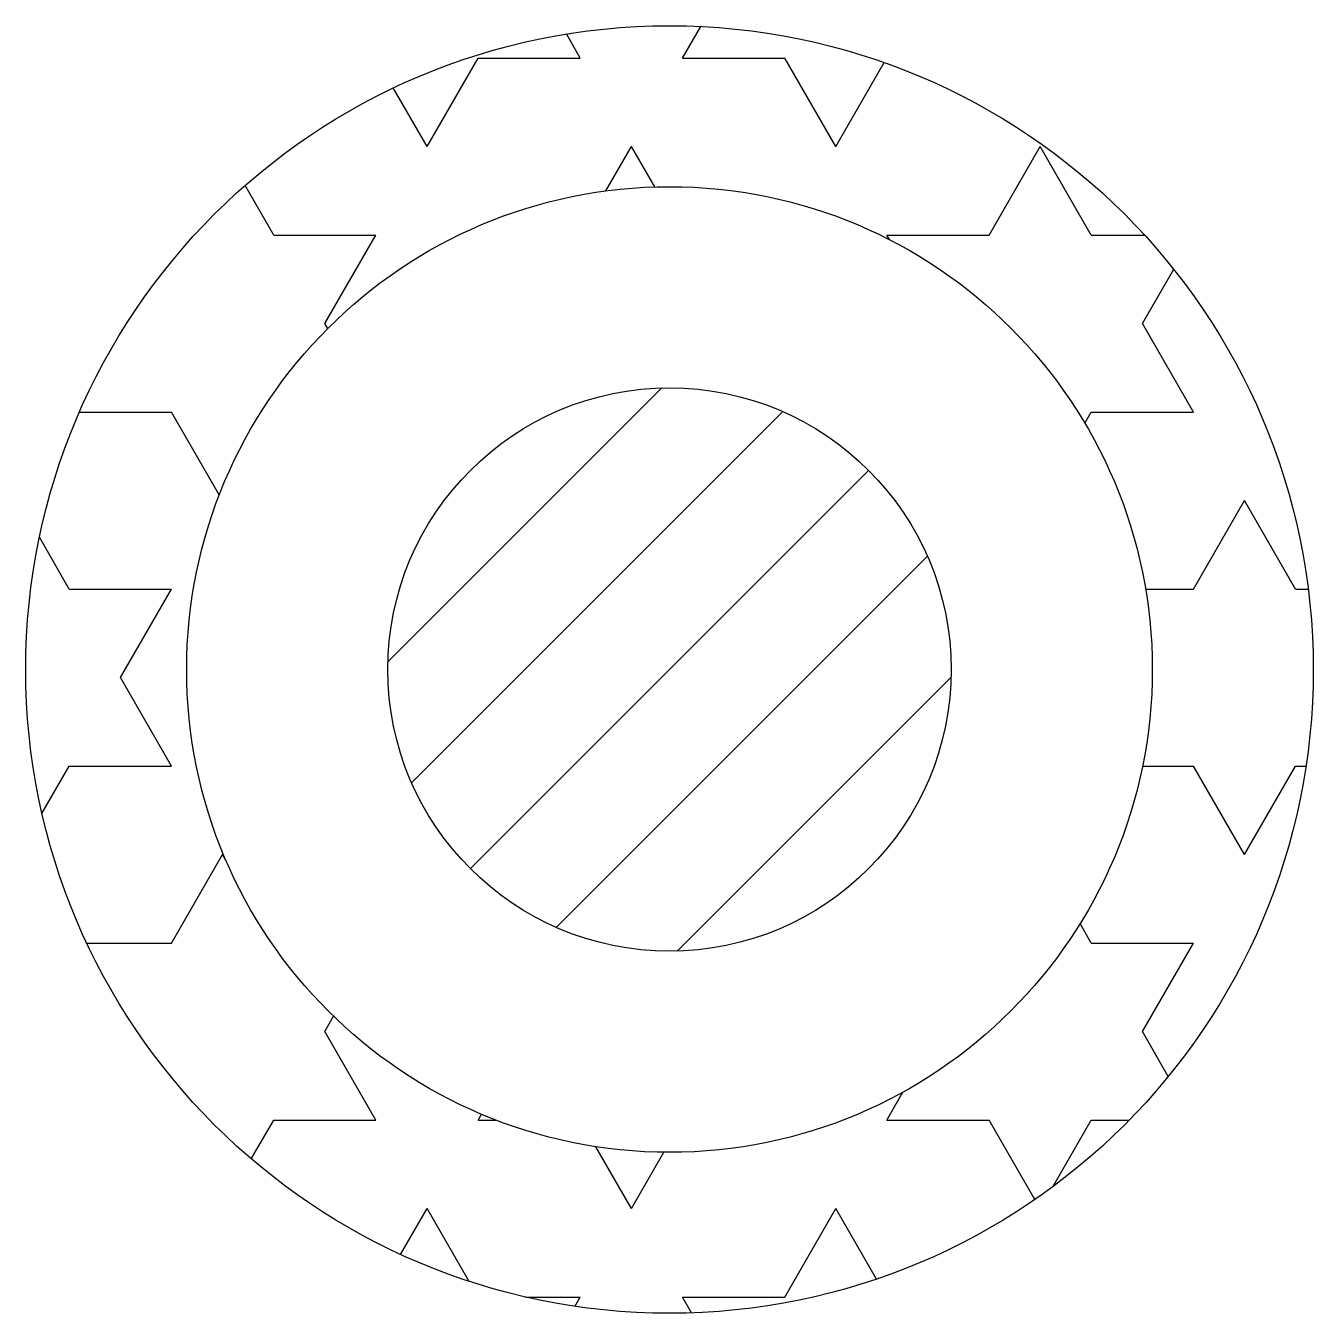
# Model space of a CAD drawing. Header units: millimetres. Extents: x 10 to 90, y 10 to 90.
import ezdxf

# ---------------------------------------------------------------- set-up
doc = ezdxf.new("R2010")
doc.units = ezdxf.units.MM

msp = doc.modelspace()

# ---------------------------------------------------------------- hatches: boundary and pattern name
h = msp.add_hatch()
h.set_pattern_fill('STARS', color=256, scale=2, style=0)
h.paths.add_polyline_path([(10, 50, 1), (90, 50, 1)])
h.paths.add_polyline_path([(80, 50, -1), (20, 50, -1)], flags=16)
h = msp.add_hatch()
h.set_pattern_fill('ANSI31', color=256, scale=2, style=0)
h.paths.add_polyline_path([(67.5, 50, -1), (32.5, 50, -1)])

# ---------------------------------------------------------------- linework, layer by layer
for radius in [40, 30, 17.5]:
    msp.add_circle((50, 50), radius)

doc.saveas('drawing.dxf')
